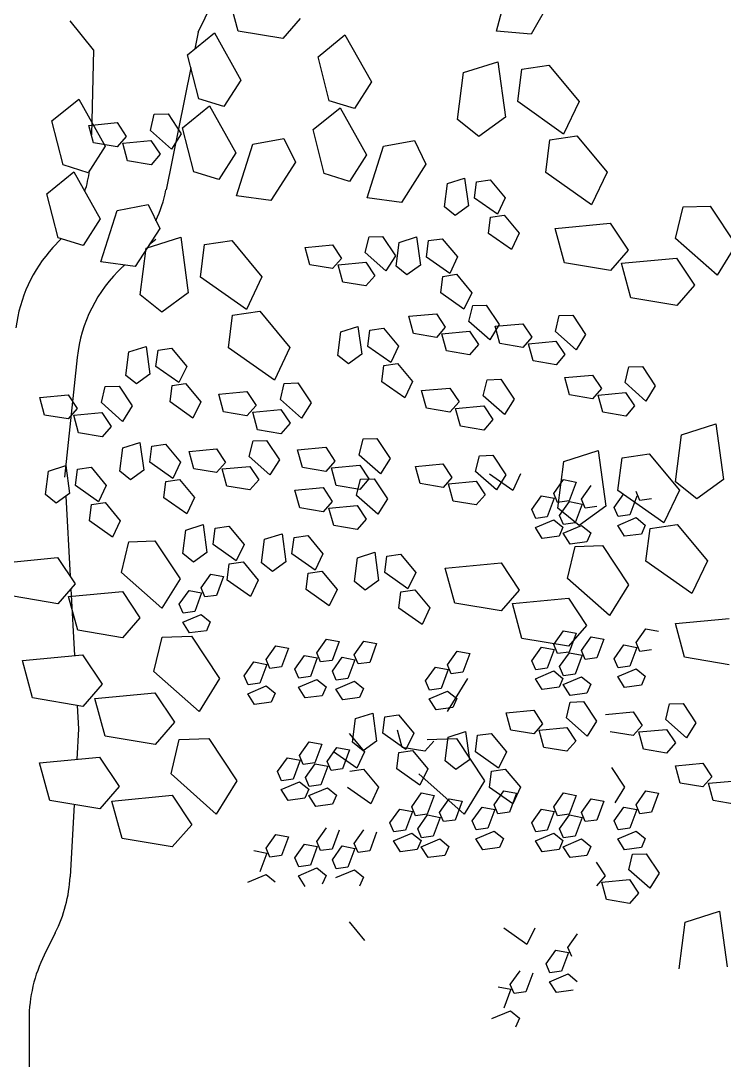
# Model space of a CAD drawing. Extents: x 131.23 to 135.31, y 388.61 to 393.37.
# Drawn here: x 132.965 to 133.962, y 390.283 to 391.756 of the extents above; entities that cross this region are included whole.
import ezdxf

# ---------------------------------------------------------------- set-up
doc = ezdxf.new("R2010")
doc.units = 0
doc.header["$LTSCALE"] = 0.01
doc.header["$MEASUREMENT"] = 0
doc.layers.get('0').update_dxf_attribs({"linetype": 'CONTINUOUS'})

msp = doc.modelspace()

# ---------------------------------------------------------------- linework, layer by layer
for p, q in [((133.6391, 391.7408), (133.6583, 391.8147)), ((133.7198, 391.7926), (133.6881, 391.7366)), ((133.2159, 391.7398), (133.2358, 391.7802)), ((133.2727, 391.7412), (133.2599, 391.7887)), ((133.0674, 391.7148), (133.0344, 391.7557)), ((133.3607, 391.7588), (133.3361, 391.7306)), ((133.2009, 391.7075), (133.2391, 391.7385)), ((133.2159, 391.7398), (133.2111, 391.7158)), ((133.2391, 391.7385), (133.2765, 391.6718)), ((133.3361, 391.7306), (133.2727, 391.7412)), ((133.3859, 391.7048), (133.4241, 391.7358)), ((133.4241, 391.7358), (133.4615, 391.6691)), ((133.6881, 391.7366), (133.6391, 391.7408)), ((133.0674, 391.7148), (133.0646, 391.5943)), ((133.2168, 391.6452), (133.2009, 391.7075)), ((133.4018, 391.6425), (133.3859, 391.7048)), ((133.2056, 391.689), (133.1704, 391.516)), ((133.592, 391.6824), (133.6409, 391.6978)), ((133.6409, 391.6978), (133.6516, 391.619)), ((133.6746, 391.6874), (133.7131, 391.693)), ((133.7131, 391.693), (133.756, 391.6416)), ((133.5836, 391.616), (133.592, 391.6824)), ((133.6689, 391.6412), (133.6746, 391.6874)), ((133.2765, 391.6718), (133.2524, 391.6342)), ((133.4615, 391.6691), (133.4374, 391.6314)), ((133.0085, 391.6139), (133.0468, 391.6449)), ((133.0468, 391.6449), (133.0842, 391.5782)), ((133.2524, 391.6342), (133.2168, 391.6452)), ((133.1939, 391.6042), (133.2321, 391.6352)), ((133.2321, 391.6352), (133.2695, 391.5685)), ((133.3789, 391.6015), (133.4171, 391.6324)), ((133.4374, 391.6314), (133.4018, 391.6425)), ((133.4171, 391.6324), (133.4545, 391.5658)), ((133.7339, 391.5953), (133.6689, 391.6412)), ((133.756, 391.6416), (133.7339, 391.5953)), ((133.1484, 391.6003), (133.1538, 391.6232)), ((133.1538, 391.6232), (133.1734, 391.6238)), ((133.1734, 391.6238), (133.192, 391.5957)), ((133.614, 391.5916), (133.5836, 391.616)), ((133.6516, 391.619), (133.614, 391.5916)), ((133.0244, 391.5516), (133.0085, 391.6139)), ((133.061, 391.6076), (133.101, 391.6114)), ((133.0678, 391.5827), (133.061, 391.6076)), ((133.101, 391.6114), (133.114, 391.5919)), ((133.1784, 391.5737), (133.1484, 391.6003)), ((133.2098, 391.5419), (133.1939, 391.6042)), ((133.3948, 391.5392), (133.3789, 391.6015)), ((133.114, 391.5919), (133.1011, 391.5771)), ((133.1092, 391.5823), (133.1491, 391.5861)), ((133.1491, 391.5861), (133.1621, 391.5666)), ((133.192, 391.5957), (133.1784, 391.5737)), ((133.2937, 391.5807), (133.3376, 391.5888)), ((133.3376, 391.5888), (133.3539, 391.5552)), ((133.4787, 391.5779), (133.5226, 391.5861)), ((133.5226, 391.5861), (133.5389, 391.5524)), ((133.7086, 391.541), (133.7143, 391.5872)), ((133.7143, 391.5872), (133.7529, 391.5927)), ((133.7529, 391.5927), (133.7957, 391.5413)), ((133.0842, 391.5782), (133.0601, 391.5405)), ((133.1011, 391.5771), (133.0678, 391.5827)), ((133.1159, 391.5574), (133.1092, 391.5823)), ((133.2704, 391.5079), (133.2937, 391.5807)), ((133.4554, 391.5051), (133.4787, 391.5779)), ((133.1492, 391.5518), (133.1159, 391.5574)), ((133.1621, 391.5666), (133.1492, 391.5518)), ((133.2695, 391.5685), (133.2455, 391.5308)), ((133.4545, 391.5658), (133.4305, 391.5281)), ((133.0015, 391.5106), (133.0398, 391.5416)), ((133.0601, 391.5405), (133.0244, 391.5516)), ((133.0398, 391.5416), (133.0772, 391.4749)), ((133.2455, 391.5308), (133.2098, 391.5419)), ((133.3539, 391.5552), (133.3192, 391.5011)), ((133.5389, 391.5524), (133.5042, 391.4983)), ((133.7957, 391.5413), (133.7736, 391.4951)), ((133.4305, 391.5281), (133.3948, 391.5392)), ((133.5693, 391.5252), (133.5937, 391.5329)), ((133.5937, 391.5329), (133.5991, 391.4935)), ((133.6078, 391.5046), (133.6106, 391.5277)), ((133.6106, 391.5277), (133.6299, 391.5305)), ((133.6299, 391.5305), (133.6513, 391.5048)), ((133.7736, 391.4951), (133.7086, 391.541)), ((133.5651, 391.492), (133.5693, 391.5252)), ((133.0174, 391.4483), (133.0015, 391.5106)), ((133.3192, 391.5011), (133.2704, 391.5079)), ((133.5042, 391.4983), (133.4554, 391.5051)), ((133.6403, 391.4817), (133.6078, 391.5046)), ((133.6513, 391.5048), (133.6403, 391.4817)), ((133.0781, 391.4142), (133.1013, 391.4871)), ((133.1013, 391.4871), (133.1453, 391.4952)), ((133.1453, 391.4952), (133.1615, 391.4615)), ((133.5803, 391.4798), (133.5651, 391.492)), ((133.5991, 391.4935), (133.5803, 391.4798)), ((133.8928, 391.4473), (133.9034, 391.4919)), ((133.9034, 391.4919), (133.9417, 391.4932)), ((133.9417, 391.4932), (133.9781, 391.4382)), ((133.0772, 391.4749), (133.0531, 391.4372)), ((133.6276, 391.4545), (133.6305, 391.4776)), ((133.6305, 391.4776), (133.6497, 391.4804)), ((133.6497, 391.4804), (133.6712, 391.4547)), ((133.7221, 391.4615), (133.8002, 391.4689)), ((133.8002, 391.4689), (133.8256, 391.4307)), ((133.1615, 391.4615), (133.1268, 391.4074)), ((133.6601, 391.4315), (133.6276, 391.4545)), ((133.6712, 391.4547), (133.6601, 391.4315)), ((133.7353, 391.4128), (133.7221, 391.4615)), ((133.0216, 391.447), (133.0097, 391.4339)), ((133.0531, 391.4372), (133.0174, 391.4483)), ((133.1423, 391.4337), (133.1912, 391.4492)), ((133.1561, 391.4459), (133.1465, 391.4381)), ((133.1912, 391.4492), (133.202, 391.3703)), ((133.2193, 391.3926), (133.225, 391.4388)), ((133.225, 391.4388), (133.2635, 391.4444)), ((133.2635, 391.4444), (133.3063, 391.3929)), ((133.3675, 391.4345), (133.4065, 391.4382)), ((133.4065, 391.4382), (133.4192, 391.4191)), ((133.4529, 391.4274), (133.4582, 391.4497)), ((133.4582, 391.4497), (133.4773, 391.4503)), ((133.4773, 391.4503), (133.4955, 391.4228)), ((133.4967, 391.4082), (133.5009, 391.4416)), ((133.5009, 391.4416), (133.5256, 391.4494)), ((133.5256, 391.4494), (133.531, 391.4097)), ((133.5397, 391.4209), (133.5426, 391.4442)), ((133.5426, 391.4442), (133.562, 391.447)), ((133.562, 391.447), (133.5836, 391.4211)), ((133.9515, 391.3953), (133.8928, 391.4473)), ((133.134, 391.3673), (133.1423, 391.4337)), ((133.3741, 391.4101), (133.3675, 391.4345)), ((133.4822, 391.4014), (133.4529, 391.4274)), ((133.8256, 391.4307), (133.8004, 391.4018)), ((133.9781, 391.4382), (133.9515, 391.3953)), ((133.1268, 391.4074), (133.0781, 391.4142)), ((133.4066, 391.4047), (133.3741, 391.4101)), ((133.4192, 391.4191), (133.4066, 391.4047)), ((133.4145, 391.4098), (133.4536, 391.4135)), ((133.4211, 391.3855), (133.4145, 391.4098)), ((133.4536, 391.4135), (133.4663, 391.3944)), ((133.4955, 391.4228), (133.4822, 391.4014)), ((133.531, 391.4097), (133.512, 391.3959)), ((133.5725, 391.3977), (133.5397, 391.4209)), ((133.5836, 391.4211), (133.5725, 391.3977)), ((133.8004, 391.4018), (133.7353, 391.4128)), ((133.8162, 391.4121), (133.8942, 391.4195)), ((133.8294, 391.3634), (133.8162, 391.4121)), ((133.8942, 391.4195), (133.9196, 391.3813)), ((133.4663, 391.3944), (133.4537, 391.38)), ((133.512, 391.3959), (133.4967, 391.4082)), ((133.5626, 391.3936), (133.5821, 391.3965)), ((133.5821, 391.3965), (133.6037, 391.3705)), ((133.2843, 391.3467), (133.2193, 391.3926)), ((133.3063, 391.3929), (133.2843, 391.3467)), ((133.4537, 391.38), (133.4211, 391.3855)), ((133.5598, 391.3704), (133.5626, 391.3936)), ((133.9196, 391.3813), (133.8944, 391.3525)), ((133.1643, 391.343), (133.134, 391.3673)), ((133.202, 391.3703), (133.1643, 391.343)), ((133.5925, 391.3472), (133.5598, 391.3704)), ((133.6037, 391.3705), (133.5925, 391.3472)), ((133.5999, 391.3298), (133.6052, 391.3522)), ((133.6052, 391.3522), (133.6243, 391.3528)), ((133.6243, 391.3528), (133.6425, 391.3253)), ((133.8944, 391.3525), (133.8294, 391.3634)), ((133.259, 391.2924), (133.2647, 391.3385)), ((133.2647, 391.3385), (133.3032, 391.3441)), ((133.3032, 391.3441), (133.3461, 391.2927)), ((133.5145, 391.337), (133.5536, 391.3407)), ((133.5211, 391.3126), (133.5145, 391.337)), ((133.5536, 391.3407), (133.5663, 391.3216)), ((133.7225, 391.3157), (133.7278, 391.338)), ((133.7278, 391.338), (133.7469, 391.3386)), ((133.7469, 391.3386), (133.7651, 391.3111)), ((133.4181, 391.3149), (133.4425, 391.3226)), ((133.4425, 391.3226), (133.4479, 391.2832)), ((133.5663, 391.3216), (133.5537, 391.3071)), ((133.6292, 391.3038), (133.5999, 391.3298)), ((133.6425, 391.3253), (133.6292, 391.3038)), ((133.6371, 391.3228), (133.6762, 391.3265)), ((133.6437, 391.2984), (133.6371, 391.3228)), ((133.6762, 391.3265), (133.6889, 391.3074)), ((133.4139, 391.2817), (133.4181, 391.3149)), ((133.4565, 391.2943), (133.4594, 391.3174)), ((133.4594, 391.3174), (133.4786, 391.3202)), ((133.4786, 391.3202), (133.5, 391.2945)), ((133.5537, 391.3071), (133.5211, 391.3126)), ((133.5615, 391.3123), (133.6006, 391.316)), ((133.5682, 391.2879), (133.5615, 391.3123)), ((133.6006, 391.316), (133.6133, 391.2969)), ((133.6889, 391.3074), (133.6762, 391.293)), ((133.7518, 391.2897), (133.7225, 391.3157)), ((133.7651, 391.3111), (133.7518, 391.2897)), ((133.1178, 391.2866), (133.1422, 391.2943)), ((133.1422, 391.2943), (133.1476, 391.2548)), ((133.1591, 391.2891), (133.1783, 391.2919)), ((133.1783, 391.2919), (133.1998, 391.2661)), ((133.324, 391.2464), (133.259, 391.2924)), ((133.3461, 391.2927), (133.324, 391.2464)), ((133.489, 391.2714), (133.4565, 391.2943)), ((133.5, 391.2945), (133.489, 391.2714)), ((133.6133, 391.2969), (133.6007, 391.2824)), ((133.6762, 391.293), (133.6437, 391.2984)), ((133.6841, 391.2981), (133.7232, 391.3018)), ((133.6907, 391.2737), (133.6841, 391.2981)), ((133.7232, 391.3018), (133.7359, 391.2827)), ((133.0445, 391.2787), (133.0267, 391.1093)), ((133.1136, 391.2533), (133.1178, 391.2866)), ((133.1562, 391.266), (133.1591, 391.2891)), ((133.429, 391.2695), (133.4139, 391.2817)), ((133.4479, 391.2832), (133.429, 391.2695)), ((133.6007, 391.2824), (133.5682, 391.2879)), ((133.7359, 391.2827), (133.7233, 391.2683)), ((133.1887, 391.243), (133.1562, 391.266)), ((133.1998, 391.2661), (133.1887, 391.243)), ((133.4764, 391.2442), (133.4792, 391.2673)), ((133.4792, 391.2673), (133.4985, 391.2701)), ((133.4985, 391.2701), (133.5199, 391.2444)), ((133.7233, 391.2683), (133.6907, 391.2737)), ((133.8212, 391.243), (133.8265, 391.2653)), ((133.8265, 391.2653), (133.8457, 391.2659)), ((133.8457, 391.2659), (133.8639, 391.2384)), ((133.1288, 391.2412), (133.1136, 391.2533)), ((133.1476, 391.2548), (133.1288, 391.2412)), ((133.6202, 391.2244), (133.6256, 391.2472)), ((133.6256, 391.2472), (133.6452, 391.2479)), ((133.6452, 391.2479), (133.6639, 391.2197)), ((133.7359, 391.2501), (133.7749, 391.2538)), ((133.7425, 391.2257), (133.7359, 391.2501)), ((133.7749, 391.2538), (133.7876, 391.2347)), ((133.0789, 391.2147), (133.0843, 391.2376)), ((133.0843, 391.2376), (133.1039, 391.2382)), ((133.1039, 391.2382), (133.1225, 391.2101)), ((133.1761, 391.2159), (133.1789, 391.239)), ((133.1789, 391.239), (133.1982, 391.2417)), ((133.1982, 391.2417), (133.2196, 391.216)), ((133.3325, 391.2192), (133.3379, 391.242)), ((133.3379, 391.242), (133.3575, 391.2427)), ((133.3575, 391.2427), (133.3762, 391.2145)), ((133.5089, 391.2213), (133.4764, 391.2442)), ((133.5199, 391.2444), (133.5089, 391.2213)), ((133.5328, 391.2317), (133.5728, 391.2354)), ((133.5728, 391.2354), (133.5858, 391.2159)), ((133.7876, 391.2347), (133.775, 391.2203)), ((133.8506, 391.217), (133.8212, 391.243)), ((133.8639, 391.2384), (133.8506, 391.217)), ((132.9915, 391.222), (133.0315, 391.2258)), ((132.9983, 391.1971), (132.9915, 391.222)), ((133.0315, 391.2258), (133.0445, 391.2063)), ((133.2452, 391.2265), (133.2851, 391.2303)), ((133.2519, 391.2015), (133.2452, 391.2265)), ((133.2851, 391.2303), (133.2981, 391.2107)), ((133.3625, 391.1926), (133.3325, 391.2192)), ((133.5396, 391.2067), (133.5328, 391.2317)), ((133.6502, 391.1978), (133.6202, 391.2244)), ((133.6639, 391.2197), (133.6502, 391.1978)), ((133.775, 391.2203), (133.7425, 391.2257)), ((133.7829, 391.2254), (133.8219, 391.2291)), ((133.7895, 391.201), (133.7829, 391.2254)), ((133.8219, 391.2291), (133.8346, 391.21)), ((133.0445, 391.2063), (133.0316, 391.1915)), ((133.1089, 391.1881), (133.0789, 391.2147)), ((133.1225, 391.2101), (133.1089, 391.1881)), ((133.2086, 391.1929), (133.1761, 391.2159)), ((133.2196, 391.216), (133.2086, 391.1929)), ((133.2981, 391.2107), (133.2852, 391.196)), ((133.2933, 391.2012), (133.3332, 391.205)), ((133.3332, 391.205), (133.3462, 391.1855)), ((133.3762, 391.2145), (133.3625, 391.1926)), ((133.5729, 391.2011), (133.5396, 391.2067)), ((133.5858, 391.2159), (133.5729, 391.2011)), ((133.581, 391.2064), (133.6209, 391.2102)), ((133.5877, 391.1814), (133.581, 391.2064)), ((133.6209, 391.2102), (133.6339, 391.1906)), ((133.8346, 391.21), (133.822, 391.1956)), ((133.0316, 391.1915), (132.9983, 391.1971)), ((133.0396, 391.1967), (133.0796, 391.2005)), ((133.0464, 391.1718), (133.0396, 391.1967)), ((133.0796, 391.2005), (133.0926, 391.181)), ((133.2852, 391.196), (133.2519, 391.2015)), ((133.3, 391.1763), (133.2933, 391.2012)), ((133.6339, 391.1906), (133.621, 391.1758)), ((133.822, 391.1956), (133.7895, 391.201)), ((133.0926, 391.181), (133.0797, 391.1662)), ((133.3333, 391.1707), (133.3, 391.1763)), ((133.3462, 391.1855), (133.3333, 391.1707)), ((133.621, 391.1758), (133.5877, 391.1814)), ((133.901, 391.1691), (133.9498, 391.1845)), ((133.9498, 391.1845), (133.9606, 391.1056)), ((133.0797, 391.1662), (133.0464, 391.1718)), ((133.109, 391.1506), (133.1334, 391.1584)), ((133.1334, 391.1584), (133.1388, 391.1189)), ((133.2885, 391.1383), (133.2938, 391.1606)), ((133.2938, 391.1606), (133.3129, 391.1612)), ((133.3129, 391.1612), (133.3311, 391.1337)), ((133.4443, 391.1403), (133.4497, 391.1632)), ((133.4497, 391.1632), (133.4693, 391.1638)), ((133.4693, 391.1638), (133.488, 391.1357)), ((133.8926, 391.1026), (133.901, 391.1691)), ((133.1048, 391.1174), (133.109, 391.1506)), ((133.1475, 391.1301), (133.1503, 391.1532)), ((133.1503, 391.1532), (133.1696, 391.1559)), ((133.1696, 391.1559), (133.191, 391.1302)), ((133.2031, 391.1454), (133.2422, 391.1491)), ((133.2097, 391.121), (133.2031, 391.1454)), ((133.2422, 391.1491), (133.2548, 391.13)), ((133.3569, 391.1476), (133.3969, 391.1514)), ((133.3637, 391.1227), (133.3569, 391.1476)), ((133.3969, 391.1514), (133.4099, 391.1319)), ((133.7342, 391.1315), (133.783, 391.1469)), ((133.783, 391.1469), (133.7938, 391.068)), ((133.18, 391.1071), (133.1475, 391.1301)), ((133.191, 391.1302), (133.18, 391.1071)), ((133.2548, 391.13), (133.2422, 391.1156)), ((133.3178, 391.1123), (133.2885, 391.1383)), ((133.3311, 391.1337), (133.3178, 391.1123)), ((133.4099, 391.1319), (133.397, 391.1171)), ((133.4743, 391.1137), (133.4443, 391.1403)), ((133.488, 391.1357), (133.4743, 391.1137)), ((133.6093, 391.1171), (133.6146, 391.1394)), ((133.6146, 391.1394), (133.6338, 391.1401)), ((133.6338, 391.1401), (133.652, 391.1126)), ((133.7258, 391.0651), (133.7342, 391.1315)), ((133.8111, 391.0903), (133.8168, 391.1365)), ((133.8168, 391.1365), (133.8553, 391.1421)), ((133.8553, 391.1421), (133.8982, 391.0906)), ((132.9996, 391.0846), (133.0038, 391.1178)), ((133.0038, 391.1178), (133.0282, 391.1255)), ((133.0282, 391.1255), (133.0336, 391.0861)), ((133.0422, 391.0972), (133.0451, 391.1203)), ((133.0451, 391.1203), (133.0643, 391.1231)), ((133.0643, 391.1231), (133.0858, 391.0974)), ((133.12, 391.1052), (133.1048, 391.1174)), ((133.1388, 391.1189), (133.12, 391.1052)), ((133.2422, 391.1156), (133.2097, 391.121)), ((133.2501, 391.1207), (133.2892, 391.1244)), ((133.2567, 391.0963), (133.2501, 391.1207)), ((133.2892, 391.1244), (133.3019, 391.1053)), ((133.397, 391.1171), (133.3637, 391.1227)), ((133.4051, 391.1224), (133.445, 391.1261)), ((133.4118, 391.0974), (133.4051, 391.1224)), ((133.445, 391.1261), (133.458, 391.1066)), ((133.524, 391.1242), (133.563, 391.1279)), ((133.5306, 391.0999), (133.524, 391.1242)), ((133.563, 391.1279), (133.5757, 391.1088)), ((133.6387, 391.0911), (133.6093, 391.1171)), ((133.1673, 391.0799), (133.1702, 391.103)), ((133.1702, 391.103), (133.1894, 391.1058)), ((133.1894, 391.1058), (133.2108, 391.0801)), ((133.3019, 391.1053), (133.2893, 391.0909)), ((133.4405, 391.0833), (133.446, 391.1061)), ((133.458, 391.1066), (133.4451, 391.0918)), ((133.446, 391.1061), (133.4656, 391.1068)), ((133.4656, 391.1068), (133.4842, 391.0786)), ((133.5631, 391.0944), (133.5306, 391.0999)), ((133.5757, 391.1088), (133.5631, 391.0944)), ((133.571, 391.0995), (133.61, 391.1032)), ((133.5776, 391.0752), (133.571, 391.0995)), ((133.61, 391.1032), (133.6227, 391.0841)), ((133.6619, 391.0903), (133.6291, 391.1135)), ((133.652, 391.1126), (133.6387, 391.0911)), ((133.673, 391.1136), (133.6619, 391.0903)), ((133.72, 391.0861), (133.7338, 391.1056)), ((133.7338, 391.1056), (133.7518, 391.1022)), ((133.7518, 391.1022), (133.7419, 391.0756)), ((133.923, 391.0783), (133.8926, 391.1026)), ((133.9606, 391.1056), (133.923, 391.0783)), ((133.0336, 391.0861), (133.0148, 391.0724)), ((133.0747, 391.0742), (133.0422, 391.0972)), ((133.0858, 391.0974), (133.0747, 391.0742)), ((133.2893, 391.0909), (133.2567, 391.0963)), ((133.3532, 391.0906), (133.3931, 391.0944)), ((133.3599, 391.0656), (133.3532, 391.0906)), ((133.3931, 391.0944), (133.4061, 391.0748)), ((133.4451, 391.0918), (133.4118, 391.0974)), ((133.7254, 391.0733), (133.72, 391.0861)), ((133.7594, 391.0778), (133.7732, 391.0973)), ((133.8058, 391.0661), (133.8196, 391.0856)), ((133.8761, 391.0444), (133.8111, 391.0903)), ((133.8422, 391.0762), (133.8367, 391.089)), ((133.8982, 391.0906), (133.8761, 391.0444)), ((133.0148, 391.0724), (132.9996, 391.0846)), ((133.0282, 391.0821), (133.0344, 390.9688)), ((133.0621, 391.0471), (133.065, 391.0702)), ((133.065, 391.0702), (133.0842, 391.073)), ((133.0842, 391.073), (133.1056, 391.0472)), ((133.1998, 391.057), (133.1673, 391.0799)), ((133.2108, 391.0801), (133.1998, 391.057)), ((133.4061, 391.0748), (133.3932, 391.0601)), ((133.4706, 391.0567), (133.4405, 391.0833)), ((133.4842, 391.0786), (133.4706, 391.0567)), ((133.6101, 391.0697), (133.5776, 391.0752)), ((133.6227, 391.0841), (133.6101, 391.0697)), ((133.689, 391.0632), (133.7028, 391.0827)), ((133.7028, 391.0827), (133.7208, 391.0793)), ((133.7208, 391.0793), (133.7109, 391.0527)), ((133.7419, 391.0756), (133.7254, 391.0733)), ((133.7284, 391.0549), (133.7422, 391.0744)), ((133.7422, 391.0744), (133.7602, 391.071)), ((133.7602, 391.071), (133.7503, 391.0444)), ((133.7648, 391.065), (133.7594, 391.0778)), ((133.8376, 391.0822), (133.8277, 391.0556)), ((133.8586, 391.0785), (133.8422, 391.0762)), ((133.3932, 391.0601), (133.3599, 391.0656)), ((133.4013, 391.0653), (133.4413, 391.0691)), ((133.4081, 391.0404), (133.4013, 391.0653)), ((133.4413, 391.0691), (133.4543, 391.0496)), ((133.6945, 391.0504), (133.689, 391.0632)), ((133.7561, 391.0407), (133.7258, 391.0651)), ((133.7938, 391.068), (133.7561, 391.0407)), ((133.7813, 391.0673), (133.7648, 391.065)), ((133.8112, 391.0533), (133.8058, 391.0661)), ((133.8277, 391.0556), (133.8112, 391.0533)), ((133.0946, 391.0241), (133.0621, 391.0471)), ((133.1056, 391.0472), (133.0946, 391.0241)), ((133.1985, 391.0342), (133.2231, 391.042)), ((133.2231, 391.042), (133.2285, 391.0023)), ((133.4543, 391.0496), (133.4414, 391.0348)), ((133.694, 391.0378), (133.7202, 391.0488)), ((133.7109, 391.0527), (133.6945, 391.0504)), ((133.7202, 391.0488), (133.7331, 391.0383)), ((133.7339, 391.0421), (133.7284, 391.0549)), ((133.7503, 391.0444), (133.7339, 391.0421)), ((133.8107, 391.0407), (133.837, 391.0517)), ((133.8205, 391.0253), (133.8107, 391.0407)), ((133.837, 391.0517), (133.8498, 391.0412)), ((133.8498, 391.0412), (133.8442, 391.0285)), ((133.8565, 391.0363), (133.895, 391.0418)), ((133.895, 391.0418), (133.9379, 390.9904)), ((133.1942, 391.0007), (133.1985, 391.0342)), ((133.2372, 391.0135), (133.2401, 391.0368)), ((133.2401, 391.0368), (133.2595, 391.0396)), ((133.2595, 391.0396), (133.2811, 391.0137)), ((133.3102, 391.0211), (133.3349, 391.0289)), ((133.3349, 391.0289), (133.3403, 390.9891)), ((133.3519, 391.0236), (133.3713, 391.0264)), ((133.3713, 391.0264), (133.3929, 391.0005)), ((133.4414, 391.0348), (133.4081, 391.0404)), ((133.7038, 391.0224), (133.694, 391.0378)), ((133.7331, 391.0383), (133.7275, 391.0256)), ((133.7334, 391.0295), (133.7596, 391.0404)), ((133.7432, 391.014), (133.7334, 391.0295)), ((133.7596, 391.0404), (133.7725, 391.03)), ((133.7725, 391.03), (133.7669, 391.0173)), ((133.8442, 391.0285), (133.8205, 391.0253)), ((133.8508, 390.9901), (133.8565, 391.0363)), ((133.1072, 390.9741), (133.1175, 391.0176)), ((133.1175, 391.0176), (133.1548, 391.0188)), ((133.1548, 391.0188), (133.1903, 390.9652)), ((133.27, 390.9903), (133.2372, 391.0135)), ((133.2811, 391.0137), (133.27, 390.9903)), ((133.306, 390.9876), (133.3102, 391.0211)), ((133.349, 391.0003), (133.3519, 391.0236)), ((133.7275, 391.0256), (133.7038, 391.0224)), ((133.7669, 391.0173), (133.7432, 391.014)), ((133.7502, 391.0109), (133.7891, 391.0122)), ((133.7891, 391.0122), (133.826, 390.9564)), ((133.2095, 390.9885), (133.1942, 391.0007)), ((133.2285, 391.0023), (133.2095, 390.9885)), ((133.3818, 390.9772), (133.349, 391.0003)), ((133.3929, 391.0005), (133.3818, 390.9772)), ((133.4418, 390.9948), (133.4664, 391.0026)), ((133.4664, 391.0026), (133.4718, 390.9628)), ((133.4806, 390.9741), (133.4834, 390.9973)), ((133.4834, 390.9973), (133.5028, 391.0002)), ((133.5028, 391.0002), (133.5244, 390.9742)), ((133.7394, 390.9656), (133.7502, 391.0109)), ((132.9408, 390.9879), (133.0168, 390.9952)), ((133.0168, 390.9952), (133.0416, 390.958)), ((133.2573, 390.9629), (133.2601, 390.9862)), ((133.2601, 390.9862), (133.2796, 390.989)), ((133.2796, 390.989), (133.3012, 390.9631)), ((133.3213, 390.9753), (133.306, 390.9876)), ((133.3403, 390.9891), (133.3213, 390.9753)), ((133.4375, 390.9613), (133.4418, 390.9948)), ((133.5661, 390.9801), (133.6454, 390.9876)), ((133.6454, 390.9876), (133.6712, 390.9489)), ((133.9158, 390.9441), (133.8508, 390.9901)), ((133.9379, 390.9904), (133.9158, 390.9441)), ((133.1644, 390.9234), (133.1072, 390.9741)), ((133.2201, 390.9521), (133.2339, 390.9716)), ((133.2339, 390.9716), (133.2519, 390.9682)), ((133.2519, 390.9682), (133.242, 390.9415)), ((133.3691, 390.9498), (133.3719, 390.9731)), ((133.3719, 390.9731), (133.3914, 390.9759)), ((133.3914, 390.9759), (133.413, 390.95)), ((133.5133, 390.9509), (133.4806, 390.9741)), ((133.5244, 390.9742), (133.5133, 390.9509)), ((133.5796, 390.9306), (133.5661, 390.9801)), ((133.0416, 390.958), (133.017, 390.9298)), ((133.1903, 390.9652), (133.1644, 390.9234)), ((133.29, 390.9398), (133.2573, 390.9629)), ((133.3012, 390.9631), (133.29, 390.9398)), ((133.4528, 390.949), (133.4375, 390.9613)), ((133.4718, 390.9628), (133.4528, 390.949)), ((133.799, 390.9129), (133.7394, 390.9656)), ((133.826, 390.9564), (133.799, 390.9129)), ((133.017, 390.9298), (132.9536, 390.9404)), ((133.0324, 390.9398), (133.1085, 390.947)), ((133.0453, 390.8923), (133.0324, 390.9398)), ((133.0354, 390.9509), (133.0406, 390.8564)), ((133.1085, 390.947), (133.1333, 390.9098)), ((133.1892, 390.9292), (133.203, 390.9487)), ((133.203, 390.9487), (133.2209, 390.9453)), ((133.2209, 390.9453), (133.2111, 390.9186)), ((133.2255, 390.9393), (133.2201, 390.9521)), ((133.242, 390.9415), (133.2255, 390.9393)), ((133.4018, 390.9266), (133.3691, 390.9498)), ((133.413, 390.95), (133.4018, 390.9266)), ((133.5006, 390.9235), (133.5035, 390.9468)), ((133.5035, 390.9468), (133.5229, 390.9496)), ((133.5229, 390.9496), (133.5445, 390.9237)), ((133.6712, 390.9489), (133.6456, 390.9195)), ((133.6616, 390.93), (133.7408, 390.9375)), ((133.7408, 390.9375), (133.7666, 390.8987)), ((133.1946, 390.9164), (133.1892, 390.9292)), ((133.5334, 390.9004), (133.5006, 390.9235)), ((133.5445, 390.9237), (133.5334, 390.9004)), ((133.6456, 390.9195), (133.5796, 390.9306)), ((133.675, 390.8805), (133.6616, 390.93)), ((133.1333, 390.9098), (133.1087, 390.8816)), ((133.1941, 390.9038), (133.2203, 390.9147)), ((133.2111, 390.9186), (133.1946, 390.9164)), ((133.2203, 390.9147), (133.2332, 390.9042)), ((133.8926, 390.9015), (133.9687, 390.9088)), ((133.2039, 390.8883), (133.1941, 390.9038)), ((133.2332, 390.9042), (133.2276, 390.8915)), ((133.7666, 390.8987), (133.741, 390.8694)), ((133.8367, 390.8747), (133.8505, 390.8942)), ((133.8505, 390.8942), (133.8685, 390.8908)), ((133.9055, 390.854), (133.8926, 390.9015)), ((133.1087, 390.8816), (133.0453, 390.8923)), ((133.1533, 390.8338), (133.1648, 390.8826)), ((133.1648, 390.8826), (133.2067, 390.884)), ((133.2276, 390.8915), (133.2039, 390.8883)), ((133.2067, 390.884), (133.2464, 390.8239)), ((133.3841, 390.86), (133.3979, 390.8795)), ((133.3979, 390.8795), (133.4159, 390.8761)), ((133.741, 390.8694), (133.675, 390.8805)), ((133.72, 390.8718), (133.7338, 390.8913)), ((133.7338, 390.8913), (133.7518, 390.8879)), ((133.7518, 390.8879), (133.7419, 390.8613)), ((133.7594, 390.8635), (133.7732, 390.883)), ((133.7732, 390.883), (133.7912, 390.8796)), ((133.7912, 390.8796), (133.7813, 390.853)), ((133.3122, 390.8506), (133.326, 390.8701)), ((133.326, 390.8701), (133.344, 390.8667)), ((133.344, 390.8667), (133.3341, 390.8401)), ((133.4159, 390.8761), (133.406, 390.8495)), ((133.4371, 390.8572), (133.451, 390.8767)), ((133.451, 390.8767), (133.4689, 390.8733)), ((133.4689, 390.8733), (133.4591, 390.8467)), ((133.689, 390.8489), (133.7028, 390.8684)), ((133.7028, 390.8684), (133.7208, 390.865)), ((133.7208, 390.865), (133.7109, 390.8384)), ((133.7254, 390.859), (133.72, 390.8718)), ((133.8058, 390.8518), (133.8196, 390.8713)), ((133.8196, 390.8713), (133.8376, 390.8679)), ((133.8376, 390.8679), (133.8277, 390.8413)), ((133.8422, 390.8619), (133.8367, 390.8747)), ((133.8586, 390.8642), (133.8422, 390.8619)), ((132.9669, 390.8494), (133.0521, 390.8575)), ((132.9813, 390.7962), (132.9669, 390.8494)), ((133.0521, 390.8575), (133.0798, 390.8158)), ((133.3177, 390.8378), (133.3122, 390.8506)), ((133.3531, 390.8371), (133.3669, 390.8566)), ((133.3669, 390.8566), (133.3849, 390.8532)), ((133.3849, 390.8532), (133.375, 390.8266)), ((133.3895, 390.8472), (133.3841, 390.86)), ((133.406, 390.8495), (133.3895, 390.8472)), ((133.4062, 390.8343), (133.42, 390.8538)), ((133.42, 390.8538), (133.438, 390.8504)), ((133.438, 390.8504), (133.4281, 390.8238)), ((133.4426, 390.8444), (133.4371, 390.8572)), ((133.5694, 390.8432), (133.5832, 390.8627)), ((133.5832, 390.8627), (133.6012, 390.8593)), ((133.6012, 390.8593), (133.5913, 390.8327)), ((133.7419, 390.8613), (133.7254, 390.859)), ((133.7284, 390.8406), (133.7422, 390.8601)), ((133.7422, 390.8601), (133.7602, 390.8567)), ((133.7602, 390.8567), (133.7503, 390.8301)), ((133.7648, 390.8507), (133.7594, 390.8635)), ((133.7813, 390.853), (133.7648, 390.8507)), ((133.8112, 390.839), (133.8058, 390.8518)), ((133.9689, 390.8434), (133.9055, 390.854)), ((133.2813, 390.8277), (133.2951, 390.8472)), ((133.2951, 390.8472), (133.3131, 390.8438)), ((133.3131, 390.8438), (133.3032, 390.8172)), ((133.3341, 390.8401), (133.3177, 390.8378)), ((133.3586, 390.8243), (133.3531, 390.8371)), ((133.4591, 390.8467), (133.4426, 390.8444)), ((133.5384, 390.8203), (133.5522, 390.8398)), ((133.5522, 390.8398), (133.5702, 390.8364)), ((133.5702, 390.8364), (133.5603, 390.8098)), ((133.5748, 390.8304), (133.5694, 390.8432)), ((133.6945, 390.8361), (133.689, 390.8489)), ((133.694, 390.8235), (133.7202, 390.8345)), ((133.7109, 390.8384), (133.6945, 390.8361)), ((133.7202, 390.8345), (133.7331, 390.824)), ((133.7339, 390.8278), (133.7284, 390.8406)), ((133.8107, 390.8264), (133.837, 390.8374)), ((133.8277, 390.8413), (133.8112, 390.839)), ((133.837, 390.8374), (133.8498, 390.8269)), ((133.2173, 390.7771), (133.1533, 390.8338)), ((133.2464, 390.8239), (133.2173, 390.7771)), ((133.2867, 390.8149), (133.2813, 390.8277)), ((133.3581, 390.8117), (133.3843, 390.8226)), ((133.375, 390.8266), (133.3586, 390.8243)), ((133.3843, 390.8226), (133.3972, 390.8122)), ((133.4117, 390.8215), (133.4062, 390.8343)), ((133.4112, 390.8089), (133.4374, 390.8198)), ((133.4281, 390.8238), (133.4117, 390.8215)), ((133.4374, 390.8198), (133.4503, 390.8094)), ((133.5439, 390.8075), (133.5384, 390.8203)), ((133.5979, 390.8239), (133.5688, 390.7771)), ((133.5913, 390.8327), (133.5748, 390.8304)), ((133.7038, 390.8081), (133.694, 390.8235)), ((133.7331, 390.824), (133.7275, 390.8113)), ((133.7334, 390.8152), (133.7596, 390.8262)), ((133.7503, 390.8301), (133.7339, 390.8278)), ((133.7596, 390.8262), (133.7725, 390.8157)), ((133.8205, 390.811), (133.8107, 390.8264)), ((133.8498, 390.8269), (133.8442, 390.8142)), ((133.0798, 390.8158), (133.0523, 390.7843)), ((133.2862, 390.8023), (133.3125, 390.8133)), ((133.3032, 390.8172), (133.2867, 390.8149)), ((133.3125, 390.8133), (133.3253, 390.8028)), ((133.3679, 390.7962), (133.3581, 390.8117)), ((133.3972, 390.8122), (133.3916, 390.7994)), ((133.421, 390.7934), (133.4112, 390.8089)), ((133.4503, 390.8094), (133.4447, 390.7967)), ((133.5434, 390.7949), (133.5696, 390.8058)), ((133.5603, 390.8098), (133.5439, 390.8075)), ((133.5696, 390.8058), (133.5825, 390.7954)), ((133.7275, 390.8113), (133.7038, 390.8081)), ((133.7432, 390.7998), (133.7334, 390.8152)), ((133.7725, 390.8157), (133.7669, 390.803)), ((133.8442, 390.8142), (133.8205, 390.811)), ((133.0523, 390.7843), (132.9813, 390.7962)), ((133.0696, 390.7955), (133.1548, 390.8036)), ((133.084, 390.7423), (133.0696, 390.7955)), ((133.1548, 390.8036), (133.1825, 390.7619)), ((133.296, 390.7869), (133.2862, 390.8023)), ((133.3253, 390.8028), (133.3197, 390.7901)), ((133.3916, 390.7994), (133.3679, 390.7962)), ((133.4447, 390.7967), (133.421, 390.7934)), ((133.5532, 390.7794), (133.5434, 390.7949)), ((133.5825, 390.7954), (133.5769, 390.7826)), ((133.7379, 390.7681), (133.7432, 390.7904)), ((133.7669, 390.803), (133.7432, 390.7998)), ((133.7432, 390.7904), (133.7623, 390.791)), ((133.7623, 390.791), (133.7805, 390.7635)), ((133.0445, 390.7856), (133.0463, 390.7527)), ((133.3197, 390.7901), (133.296, 390.7869)), ((133.5769, 390.7826), (133.5532, 390.7794)), ((133.6525, 390.7752), (133.6916, 390.7789)), ((133.6916, 390.7789), (133.7043, 390.7598)), ((133.7936, 390.7727), (133.8327, 390.7764)), ((133.8327, 390.7764), (133.8454, 390.7573)), ((133.879, 390.7656), (133.8843, 390.7879)), ((133.8843, 390.7879), (133.9034, 390.7885)), ((133.9034, 390.7885), (133.9216, 390.761)), ((133.1825, 390.7619), (133.155, 390.7303)), ((133.4346, 390.7335), (133.4388, 390.767)), ((133.4388, 390.767), (133.4634, 390.7748)), ((133.4634, 390.7748), (133.4689, 390.735)), ((133.4776, 390.7463), (133.4804, 390.7695)), ((133.4804, 390.7695), (133.4999, 390.7724)), ((133.4999, 390.7724), (133.5215, 390.7464)), ((133.6591, 390.7508), (133.6525, 390.7752)), ((133.7672, 390.7421), (133.7379, 390.7681)), ((133.7805, 390.7635), (133.7672, 390.7421)), ((133.9083, 390.7396), (133.879, 390.7656)), ((133.9216, 390.761), (133.9083, 390.7396)), ((133.0463, 390.7527), (133.0439, 390.7092)), ((133.4302, 390.7461), (133.4518, 390.7201)), ((133.5103, 390.7231), (133.4776, 390.7463)), ((133.505, 390.7261), (133.4984, 390.7505)), ((133.5215, 390.7464), (133.5103, 390.7231)), ((133.5703, 390.7407), (133.5949, 390.7485)), ((133.5949, 390.7485), (133.6004, 390.7087)), ((133.612, 390.7433), (133.6314, 390.7461)), ((133.6314, 390.7461), (133.653, 390.7201)), ((133.6917, 390.7454), (133.6591, 390.7508)), ((133.7043, 390.7598), (133.6917, 390.7454)), ((133.6995, 390.7505), (133.7386, 390.7542)), ((133.7061, 390.7261), (133.6995, 390.7505)), ((133.7386, 390.7542), (133.7513, 390.7351)), ((133.8328, 390.7429), (133.8002, 390.7483)), ((133.8454, 390.7573), (133.8328, 390.7429)), ((133.8407, 390.748), (133.8797, 390.7517)), ((133.8473, 390.7236), (133.8407, 390.748)), ((133.8797, 390.7517), (133.8924, 390.7326)), ((133.155, 390.7303), (133.084, 390.7423)), ((133.1775, 390.6886), (133.1891, 390.7373)), ((133.1891, 390.7373), (133.2309, 390.7387)), ((133.2309, 390.7387), (133.2706, 390.6787)), ((133.3595, 390.7147), (133.3733, 390.7342)), ((133.3733, 390.7342), (133.3913, 390.7308)), ((133.4499, 390.7212), (133.4346, 390.7335)), ((133.4689, 390.735), (133.4499, 390.7212)), ((133.5501, 390.7351), (133.5375, 390.7207)), ((133.5405, 390.7373), (133.5824, 390.7387)), ((133.5661, 390.7072), (133.5703, 390.7407)), ((133.5824, 390.7387), (133.6221, 390.6787)), ((133.6091, 390.72), (133.612, 390.7433)), ((133.7513, 390.7351), (133.7387, 390.7207)), ((133.8924, 390.7326), (133.8798, 390.7182)), ((133.3913, 390.7308), (133.3814, 390.7042)), ((133.3989, 390.7063), (133.4127, 390.7258)), ((133.4407, 390.6968), (133.4079, 390.72)), ((133.4127, 390.7258), (133.4307, 390.7225)), ((133.4307, 390.7225), (133.4208, 390.6958)), ((133.4518, 390.7201), (133.4407, 390.6968)), ((133.4976, 390.6957), (133.5005, 390.719)), ((133.5005, 390.719), (133.5199, 390.7218)), ((133.5375, 390.7207), (133.505, 390.7261)), ((133.5199, 390.7218), (133.5415, 390.6959)), ((133.6419, 390.6968), (133.6091, 390.72)), ((133.653, 390.7201), (133.6419, 390.6968)), ((133.7387, 390.7207), (133.7061, 390.7261)), ((133.8798, 390.7182), (133.8473, 390.7236)), ((132.9911, 390.7042), (133.0763, 390.7122)), ((133.0055, 390.6509), (132.9911, 390.7042)), ((133.0763, 390.7122), (133.1041, 390.6706)), ((133.3286, 390.6918), (133.3424, 390.7113)), ((133.3424, 390.7113), (133.3604, 390.7079)), ((133.3604, 390.7079), (133.3505, 390.6813)), ((133.365, 390.7019), (133.3595, 390.7147)), ((133.3814, 390.7042), (133.365, 390.7019)), ((133.368, 390.6834), (133.3818, 390.7029)), ((133.3818, 390.7029), (133.3998, 390.6996)), ((133.4044, 390.6936), (133.3989, 390.7063)), ((133.5814, 390.695), (133.5661, 390.7072)), ((133.6004, 390.7087), (133.5814, 390.695)), ((133.8924, 390.7), (133.9314, 390.7037)), ((133.9314, 390.7037), (133.9441, 390.6846)), ((133.2416, 390.6318), (133.1775, 390.6886)), ((133.334, 390.679), (133.3286, 390.6918)), ((133.3998, 390.6996), (133.3899, 390.6729)), ((133.4208, 390.6958), (133.4044, 390.6936)), ((133.4308, 390.6927), (133.4502, 390.6955)), ((133.4502, 390.6955), (133.4718, 390.6696)), ((133.5304, 390.6726), (133.4976, 390.6957)), ((133.5931, 390.6318), (133.529, 390.6886)), ((133.5415, 390.6959), (133.5304, 390.6726)), ((133.6291, 390.6694), (133.632, 390.6927)), ((133.632, 390.6927), (133.6514, 390.6955)), ((133.6514, 390.6955), (133.673, 390.6696)), ((133.8018, 390.6978), (133.8204, 390.6696)), ((133.899, 390.6756), (133.8924, 390.7)), ((133.2706, 390.6787), (133.2416, 390.6318)), ((133.3335, 390.6664), (133.3598, 390.6773)), ((133.3505, 390.6813), (133.334, 390.679)), ((133.3598, 390.6773), (133.3727, 390.6668)), ((133.3734, 390.6707), (133.368, 390.6834)), ((133.3899, 390.6729), (133.3734, 390.6707)), ((133.6221, 390.6787), (133.5931, 390.6318)), ((133.9315, 390.6702), (133.899, 390.6756)), ((133.9441, 390.6846), (133.9315, 390.6702)), ((133.9394, 390.6753), (133.9784, 390.679)), ((133.946, 390.6509), (133.9394, 390.6753)), ((133.1041, 390.6706), (133.0766, 390.639)), ((133.0938, 390.6502), (133.179, 390.6583)), ((133.179, 390.6583), (133.2068, 390.6166)), ((133.3434, 390.6509), (133.3335, 390.6664)), ((133.3727, 390.6668), (133.367, 390.6541)), ((133.3729, 390.6581), (133.3992, 390.669)), ((133.3828, 390.6426), (133.3729, 390.6581)), ((133.3992, 390.669), (133.4121, 390.6585)), ((133.4121, 390.6585), (133.4064, 390.6458)), ((133.4607, 390.6463), (133.4279, 390.6694)), ((133.4718, 390.6696), (133.4607, 390.6463)), ((133.5188, 390.6421), (133.5326, 390.6616)), ((133.5326, 390.6616), (133.5506, 390.6582)), ((133.5506, 390.6582), (133.5407, 390.6316)), ((133.6619, 390.6463), (133.6291, 390.6694)), ((133.6355, 390.645), (133.6494, 390.6645)), ((133.6494, 390.6645), (133.6673, 390.6611)), ((133.6673, 390.6611), (133.6575, 390.6345)), ((133.673, 390.6696), (133.6619, 390.6463)), ((133.72, 390.6421), (133.7338, 390.6616)), ((133.7338, 390.6616), (133.7518, 390.6582)), ((133.7518, 390.6582), (133.7419, 390.6316)), ((133.8204, 390.6696), (133.8068, 390.6476)), ((133.8367, 390.645), (133.8505, 390.6645)), ((133.8505, 390.6645), (133.8685, 390.6611)), ((133.8685, 390.6611), (133.8586, 390.6345)), ((133.0766, 390.639), (133.0055, 390.6509)), ((133.0403, 390.6451), (133.0347, 390.543)), ((133.1082, 390.597), (133.0938, 390.6502)), ((133.367, 390.6541), (133.3434, 390.6509)), ((133.4064, 390.6458), (133.3828, 390.6426)), ((133.5582, 390.6338), (133.572, 390.6533)), ((133.572, 390.6533), (133.59, 390.6499)), ((133.59, 390.6499), (133.5801, 390.6232)), ((133.641, 390.6322), (133.6355, 390.645)), ((133.7594, 390.6338), (133.7732, 390.6533)), ((133.7732, 390.6533), (133.7912, 390.6499)), ((133.7912, 390.6499), (133.7813, 390.6232)), ((133.8422, 390.6322), (133.8367, 390.645)), ((133.9785, 390.6455), (133.946, 390.6509)), ((133.4879, 390.6192), (133.5017, 390.6387)), ((133.5017, 390.6387), (133.5197, 390.6353)), ((133.5197, 390.6353), (133.5098, 390.6087)), ((133.5243, 390.6293), (133.5188, 390.6421)), ((133.5407, 390.6316), (133.5243, 390.6293)), ((133.5273, 390.6108), (133.5411, 390.6304)), ((133.5411, 390.6304), (133.5591, 390.627)), ((133.5636, 390.621), (133.5582, 390.6338)), ((133.6046, 390.6221), (133.6184, 390.6416)), ((133.6184, 390.6416), (133.6364, 390.6382)), ((133.6364, 390.6382), (133.6265, 390.6116)), ((133.6575, 390.6345), (133.641, 390.6322)), ((133.689, 390.6192), (133.7028, 390.6387)), ((133.7028, 390.6387), (133.7208, 390.6353)), ((133.7208, 390.6353), (133.7109, 390.6087)), ((133.7254, 390.6293), (133.72, 390.6421)), ((133.7419, 390.6316), (133.7254, 390.6293)), ((133.7284, 390.6108), (133.7422, 390.6304)), ((133.7422, 390.6304), (133.7602, 390.627)), ((133.7648, 390.621), (133.7594, 390.6338)), ((133.8058, 390.6221), (133.8196, 390.6416)), ((133.8196, 390.6416), (133.8376, 390.6382)), ((133.8376, 390.6382), (133.8277, 390.6116)), ((133.8586, 390.6345), (133.8422, 390.6322)), ((133.2068, 390.6166), (133.1792, 390.5851)), ((133.4933, 390.6064), (133.4879, 390.6192)), ((133.5591, 390.627), (133.5492, 390.6003)), ((133.5801, 390.6232), (133.5636, 390.621)), ((133.6101, 390.6093), (133.6046, 390.6221)), ((133.6945, 390.6064), (133.689, 390.6192)), ((133.7602, 390.627), (133.7503, 390.6003)), ((133.7813, 390.6232), (133.7648, 390.621)), ((133.8112, 390.6093), (133.8058, 390.6221)), ((133.3122, 390.5833), (133.326, 390.6028)), ((133.326, 390.6028), (133.344, 390.5994)), ((133.344, 390.5994), (133.3341, 390.5728)), ((133.3841, 390.5927), (133.3979, 390.6122)), ((133.4159, 390.6088), (133.406, 390.5822)), ((133.4371, 390.5899), (133.451, 390.6094)), ((133.4689, 390.606), (133.4591, 390.5794)), ((133.4928, 390.5938), (133.519, 390.6047)), ((133.5098, 390.6087), (133.4933, 390.6064)), ((133.519, 390.6047), (133.5319, 390.5943)), ((133.5327, 390.5981), (133.5273, 390.6108)), ((133.5492, 390.6003), (133.5327, 390.5981)), ((133.6096, 390.5967), (133.6358, 390.6076)), ((133.6265, 390.6116), (133.6101, 390.6093)), ((133.6358, 390.6076), (133.6487, 390.5972)), ((133.694, 390.5938), (133.7202, 390.6047)), ((133.7109, 390.6087), (133.6945, 390.6064)), ((133.7202, 390.6047), (133.7331, 390.5943)), ((133.7339, 390.5981), (133.7284, 390.6108)), ((133.7503, 390.6003), (133.7339, 390.5981)), ((133.8107, 390.5967), (133.837, 390.6076)), ((133.8277, 390.6116), (133.8112, 390.6093)), ((133.837, 390.6076), (133.8498, 390.5972)), ((133.1792, 390.5851), (133.1082, 390.597)), ((133.3531, 390.5698), (133.3669, 390.5893)), ((133.3669, 390.5893), (133.3849, 390.5859)), ((133.3849, 390.5859), (133.375, 390.5593)), ((133.3895, 390.5799), (133.3841, 390.5927)), ((133.4062, 390.567), (133.42, 390.5865)), ((133.42, 390.5865), (133.438, 390.5831)), ((133.4426, 390.5771), (133.4371, 390.5899)), ((133.5026, 390.5783), (133.4928, 390.5938)), ((133.5319, 390.5943), (133.5263, 390.5815)), ((133.5322, 390.5855), (133.5584, 390.5964)), ((133.542, 390.57), (133.5322, 390.5855)), ((133.5584, 390.5964), (133.5713, 390.5859)), ((133.5713, 390.5859), (133.5657, 390.5732)), ((133.6194, 390.5812), (133.6096, 390.5967)), ((133.6431, 390.5844), (133.6194, 390.5812)), ((133.6487, 390.5972), (133.6431, 390.5844)), ((133.7038, 390.5783), (133.694, 390.5938)), ((133.7331, 390.5943), (133.7275, 390.5815)), ((133.7334, 390.5855), (133.7596, 390.5964)), ((133.7432, 390.57), (133.7334, 390.5855)), ((133.7596, 390.5964), (133.7725, 390.5859)), ((133.7725, 390.5859), (133.7669, 390.5732)), ((133.8205, 390.5812), (133.8107, 390.5967)), ((133.8442, 390.5844), (133.8205, 390.5812)), ((133.8498, 390.5972), (133.8442, 390.5844)), ((133.2951, 390.5799), (133.3131, 390.5765)), ((133.3131, 390.5765), (133.3032, 390.5499)), ((133.3177, 390.5705), (133.3122, 390.5833)), ((133.3341, 390.5728), (133.3177, 390.5705)), ((133.3586, 390.557), (133.3531, 390.5698)), ((133.406, 390.5822), (133.3895, 390.5799)), ((133.438, 390.5831), (133.4281, 390.5565)), ((133.4591, 390.5794), (133.4426, 390.5771)), ((133.5263, 390.5815), (133.5026, 390.5783)), ((133.5657, 390.5732), (133.542, 390.57)), ((133.7275, 390.5815), (133.7038, 390.5783)), ((133.7669, 390.5732), (133.7432, 390.57)), ((133.8266, 390.5526), (133.8319, 390.575)), ((133.8319, 390.575), (133.8511, 390.5756)), ((133.8511, 390.5756), (133.8693, 390.5481)), ((133.3581, 390.5444), (133.3843, 390.5553)), ((133.375, 390.5593), (133.3586, 390.557)), ((133.3843, 390.5553), (133.3972, 390.5449)), ((133.4117, 390.5542), (133.4062, 390.567)), ((133.4281, 390.5565), (133.4117, 390.5542)), ((133.7803, 390.5635), (133.793, 390.5444)), ((133.2862, 390.535), (133.3125, 390.546)), ((133.3125, 390.546), (133.3253, 390.5355)), ((133.3679, 390.5289), (133.3581, 390.5444)), ((133.3972, 390.5449), (133.3916, 390.5322)), ((133.4112, 390.5416), (133.4374, 390.5525)), ((133.4374, 390.5525), (133.4503, 390.5421)), ((133.4503, 390.5421), (133.4447, 390.5294)), ((133.793, 390.5444), (133.7804, 390.5299)), ((133.856, 390.5266), (133.8266, 390.5526)), ((133.8693, 390.5481), (133.856, 390.5266)), ((133.7883, 390.5351), (133.8273, 390.5388)), ((133.7949, 390.5107), (133.7883, 390.5351)), ((133.8273, 390.5388), (133.84, 390.5197)), ((133.8274, 390.5052), (133.7949, 390.5107)), ((133.84, 390.5197), (133.8274, 390.5052)), ((133.9064, 390.4787), (133.9552, 390.4942)), ((133.9552, 390.4942), (133.966, 390.4153)), ((133.4302, 390.4788), (133.4518, 390.4528)), ((133.682, 390.4467), (133.6492, 390.4699)), ((133.6931, 390.4701), (133.682, 390.4467)), ((133.898, 390.4123), (133.9064, 390.4787)), ((133.0135, 390.4632), (132.9978, 390.4319)), ((133.7401, 390.4425), (133.7539, 390.462)), ((133.7091, 390.4196), (133.7229, 390.4391)), ((133.7229, 390.4391), (133.7409, 390.4357)), ((133.7455, 390.4297), (133.7401, 390.4425)), ((133.7409, 390.4357), (133.731, 390.4091)), ((133.6584, 390.3903), (133.6722, 390.4098)), ((133.7146, 390.4068), (133.7091, 390.4196)), ((133.731, 390.4091), (133.7146, 390.4068)), ((133.6902, 390.4065), (133.6803, 390.3798)), ((133.7141, 390.3942), (133.7403, 390.4052)), ((133.7239, 390.3788), (133.7141, 390.3942)), ((133.7403, 390.4052), (133.7532, 390.3947)), ((133.6413, 390.3869), (133.6593, 390.3836)), ((133.6593, 390.3836), (133.6494, 390.3569)), ((133.6639, 390.3775), (133.6584, 390.3903)), ((133.6803, 390.3798), (133.6639, 390.3775)), ((133.7476, 390.382), (133.7239, 390.3788)), ((133.6325, 390.342), (133.6587, 390.353)), ((133.6587, 390.353), (133.6716, 390.3425)), ((132.9763, 390.3409), (132.9763, 390.034)), ((133.6716, 390.3425), (133.6659, 390.3298))]:
    msp.add_line(p, q)
for centre, start, end in [((132.8606, 391.5725), 343.2126, 351.8106), ((132.9709, 391.5566), 335.5938, 348.4912), ((133.1598, 391.2965), 137.3182, 173.1627), ((132.8606, 391.5725), 317.3182, 317.8441), ((132.9709, 391.5566), 312.6892, 313.7477), ((133.2469, 391.2574), 132.6892, 173.9937), ((132.8314, 390.5543), 333.4171, 356.8165), ((133.1798, 390.3409), 153.4171, 180)]:
    msp.add_arc(centre, 0.2035, start, end)

doc.saveas('drawing.dxf')
